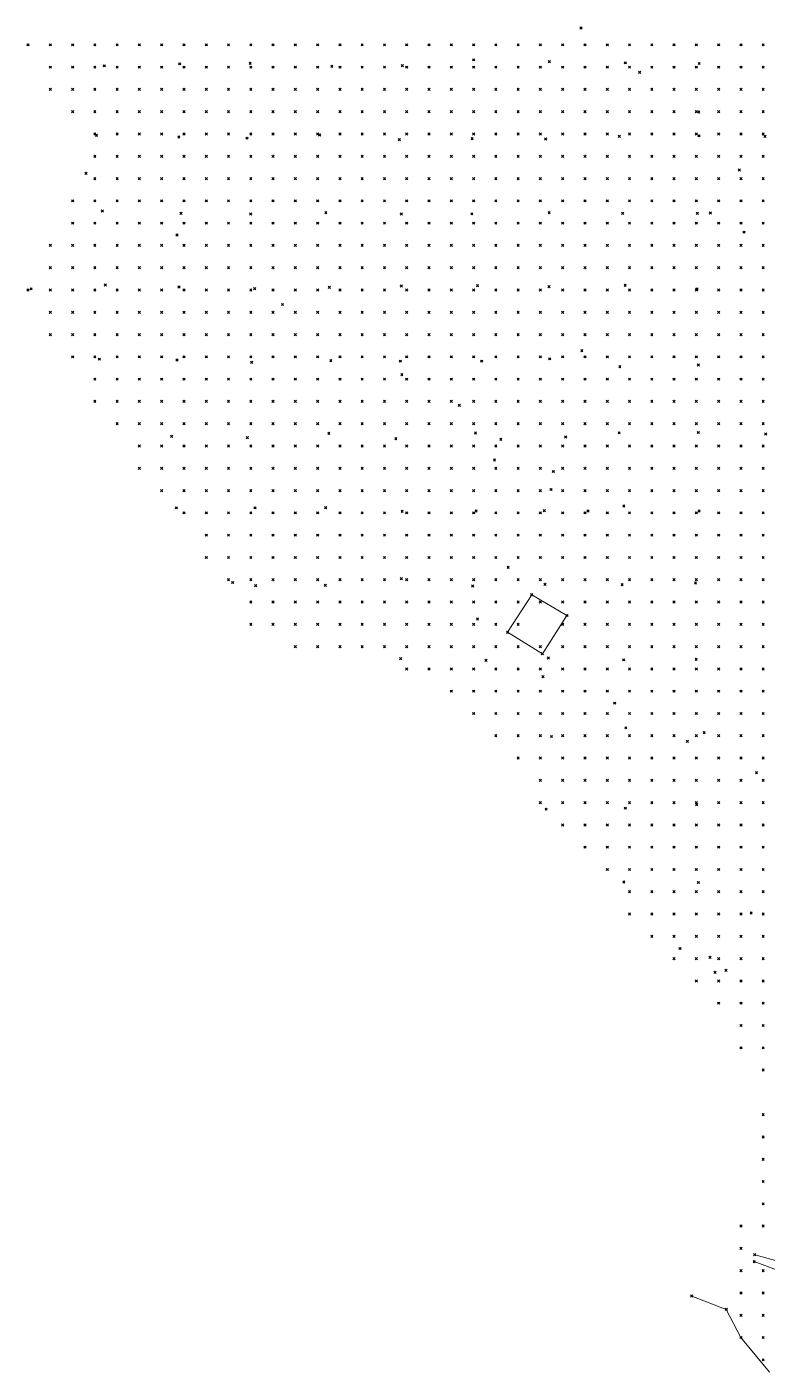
# Model space of a CAD drawing. Header units: metres. Extents: x 441556 to 446409, y 432338 to 461058.
# Drawn here: x 445172.2 to 445271.8, y 439474.2 to 439655.3 of the extents above; entities that cross this region are included whole.
import ezdxf

# ---------------------------------------------------------------- set-up
doc = ezdxf.new("R2010")
doc.units = ezdxf.units.M
doc.header["$MEASUREMENT"] = 0
doc.header["$PDMODE"] = 35
doc.header["$PDSIZE"] = 0.15
for name, color, linetype, lineweight in [('DTM-BRE-RevN_GRP_CURS APA', 2, 'Continuous', 0), ('DTM-BRE-RevN_GRP_DRUM PIATRA', 2, 'Continuous', 0), ('DTM-BRE-RevN_GRP_PARAPET METALIC', 2, 'Continuous', 0), ('DTM-BRE-RevN_GRP_Stalp', 2, 'Continuous', 0), ('DTM-NOK-RevN_LIDAR_co_lidar', 91, 'Continuous', 0), ('DTM-NOK-RevN_RTK', 32, 'Continuous', 0)]:
    doc.layers.add(name, color=color, linetype=linetype, lineweight=lineweight)

msp = doc.modelspace()

# ---------------------------------------------------------------- linework, layer by layer
at = {"layer": 'DTM-BRE-RevN_GRP_CURS APA'}
for p, q in [((445266.32, 439482.677, 325.311), (445261.654, 439484.475, 325.311)), ((445268.285, 439478.89, 323.913), (445266.32, 439482.677, 325.311)), ((445272.152, 439474.237, 323.257), (445268.285, 439478.89, 323.913))]:
    msp.add_line(p, q, dxfattribs=at)
at = {"layer": 'DTM-BRE-RevN_GRP_DRUM PIATRA'}
msp.add_line((445285.29, 439485.845, 331.153), (445270.147, 439490.039, 331.043), dxfattribs=at)
at = {"layer": 'DTM-BRE-RevN_GRP_PARAPET METALIC'}
msp.add_line((445270.072, 439489.112, 331.343), (445284.244, 439483.856, 330.755), dxfattribs=at)
at = {"layer": 'DTM-BRE-RevN_GRP_Stalp'}
for p, q in [((445236.859, 439573.8, 358.712), (445240.128, 439578.857, 358.941)), ((445240.128, 439578.857, 358.941), (445244.858, 439576.053, 358.772)), ((445244.858, 439576.053, 358.772), (445241.555, 439570.904, 358.734)), ((445241.555, 439570.904, 358.734), (445236.859, 439573.8, 358.712))]:
    msp.add_line(p, q, dxfattribs=at)
at = {"layer": 'DTM-NOK-RevN_LIDAR_co_lidar'}
for p in [(445172.306, 439652.851, 363.66), (445175.305, 439652.851, 363.753), (445178.304, 439652.851, 363.817), (445181.304, 439652.851, 363.797), (445184.303, 439652.851, 363.778), (445187.302, 439652.851, 363.888), (445190.302, 439652.851, 364.113), (445193.301, 439652.851, 364.351), (445196.3, 439652.851, 364.526), (445199.3, 439652.851, 364.621), (445202.299, 439652.851, 364.689), (445205.298, 439652.851, 364.633), (445208.298, 439652.851, 364.785), (445211.297, 439652.851, 364.945), (445214.296, 439652.851, 365.207), (445217.296, 439652.851, 365.351), (445220.295, 439652.851, 365.598), (445223.294, 439652.851, 365.79), (445226.294, 439652.851, 366.065), (445229.293, 439652.851, 366.192), (445232.293, 439652.851, 366.376), (445235.292, 439652.851, 366.586), (445238.291, 439652.851, 366.802), (445241.291, 439652.851, 367.075), (445244.29, 439652.851, 367.418), (445247.289, 439652.851, 368.093), (445250.289, 439652.851, 368.935), (445253.288, 439652.851, 369.288), (445256.287, 439652.851, 369.474), (445259.287, 439652.851, 369.568), (445262.286, 439652.851, 369.652), (445265.285, 439652.851, 369.822), (445268.285, 439652.851, 370.024), (445271.284, 439652.851, 370.183), (445175.305, 439649.852, 363.313), (445178.304, 439649.852, 363.321), (445181.304, 439649.852, 363.309), (445184.303, 439649.852, 363.234), (445187.302, 439649.852, 363.215), (445190.302, 439649.852, 363.268), (445193.301, 439649.852, 363.393), (445196.3, 439649.852, 363.648), (445199.3, 439649.852, 364.05), (445202.299, 439649.852, 364.412), (445205.298, 439649.852, 364.393), (445208.298, 439649.852, 364.599), (445211.297, 439649.852, 364.72), (445214.296, 439649.852, 364.995), (445217.296, 439649.852, 365.095), (445220.295, 439649.852, 365.341), (445223.294, 439649.852, 365.505), (445226.294, 439649.852, 365.808), (445229.293, 439649.852, 365.952), (445232.293, 439649.852, 366.234), (445235.292, 439649.852, 366.486), (445238.291, 439649.852, 366.718), (445241.291, 439649.852, 366.91), (445244.29, 439649.852, 367.095), (445247.289, 439649.852, 367.411), (445250.289, 439649.852, 367.849), (445253.288, 439649.852, 368.525), (445256.287, 439649.852, 369.228), (445259.287, 439649.852, 369.572), (445262.286, 439649.852, 369.702), (445265.285, 439649.852, 369.8), (445268.285, 439649.852, 369.881), (445271.284, 439649.852, 370.046), (445175.305, 439646.853, 363), (445178.304, 439646.853, 362.974), (445181.304, 439646.853, 362.933), (445184.303, 439646.853, 362.861), (445187.302, 439646.853, 362.816), (445190.302, 439646.853, 362.876), (445193.301, 439646.853, 362.936), (445196.3, 439646.853, 363.057), (445199.3, 439646.853, 363.267), (445202.299, 439646.853, 363.661), (445205.298, 439646.853, 364.057), (445208.298, 439646.853, 364.368), (445211.297, 439646.853, 364.533), (445214.296, 439646.853, 364.743), (445217.296, 439646.853, 364.957), (445220.295, 439646.853, 365.042), (445223.294, 439646.853, 365.278), (445226.294, 439646.853, 365.472), (445229.293, 439646.853, 365.725), (445232.293, 439646.853, 366.03), (445235.292, 439646.853, 366.365), (445238.291, 439646.853, 366.628), (445241.291, 439646.853, 366.797), (445244.29, 439646.853, 366.977), (445247.289, 439646.853, 367.174), (445250.289, 439646.853, 367.408), (445253.288, 439646.853, 367.804), (445256.287, 439646.853, 368.373), (445259.287, 439646.853, 369.121), (445262.286, 439646.853, 369.512), (445265.285, 439646.853, 369.785), (445268.285, 439646.853, 369.854), (445271.284, 439646.853, 369.911), (445178.304, 439643.853, 362.534), (445181.304, 439643.853, 362.57), (445184.303, 439643.853, 362.544), (445187.302, 439643.853, 362.476), (445190.302, 439643.853, 362.477), (445193.301, 439643.853, 362.566), (445196.3, 439643.853, 362.698), (445199.3, 439643.853, 362.942), (445202.299, 439643.853, 363.243), (445205.298, 439643.853, 363.518), (445208.298, 439643.853, 363.751), (445211.297, 439643.853, 364.026), (445214.296, 439643.853, 364.468), (445217.296, 439643.853, 364.757), (445220.295, 439643.853, 364.944), (445223.294, 439643.853, 365.159), (445226.294, 439643.853, 365.263), (445229.293, 439643.853, 365.57), (445232.293, 439643.853, 365.864), (445235.292, 439643.853, 366.181), (445238.291, 439643.853, 366.439), (445241.291, 439643.853, 366.656), (445244.29, 439643.853, 366.858), (445247.289, 439643.853, 367.07), (445250.289, 439643.853, 367.347), (445253.288, 439643.853, 367.554), (445256.287, 439643.853, 367.827), (445259.287, 439643.853, 368.128), (445262.286, 439643.853, 368.668), (445265.285, 439643.853, 369.395), (445268.285, 439643.853, 369.711), (445271.284, 439643.853, 369.822), (445181.304, 439640.854, 362.065), (445184.303, 439640.854, 362.077), (445187.302, 439640.854, 362.095), (445190.302, 439640.854, 362.144), (445193.301, 439640.854, 362.255), (445196.3, 439640.854, 362.439), (445199.3, 439640.854, 362.637), (445202.299, 439640.854, 362.853), (445205.298, 439640.854, 363.106), (445208.298, 439640.854, 363.322), (445211.297, 439640.854, 363.588), (445214.296, 439640.854, 363.864), (445217.296, 439640.854, 364.296), (445220.295, 439640.854, 364.69), (445223.294, 439640.854, 364.924), (445226.294, 439640.854, 365.196), (445229.293, 439640.854, 365.436), (445232.293, 439640.854, 365.755), (445235.292, 439640.854, 366.018), (445238.291, 439640.854, 366.292), (445241.291, 439640.854, 366.498), (445244.29, 439640.854, 366.67), (445247.289, 439640.854, 366.961), (445250.289, 439640.854, 367.233), (445253.288, 439640.854, 367.454), (445256.287, 439640.854, 367.658), (445259.287, 439640.854, 367.939), (445262.286, 439640.854, 368.276), (445265.285, 439640.854, 368.658), (445268.285, 439640.854, 369.135), (445271.284, 439640.854, 369.5), (445181.304, 439637.855, 361.664), (445184.303, 439637.855, 361.665), (445187.302, 439637.855, 361.696), (445190.302, 439637.855, 361.787), (445193.301, 439637.855, 361.974), (445196.3, 439637.855, 362.156), (445199.3, 439637.855, 362.342), (445202.299, 439637.855, 362.517), (445205.298, 439637.855, 362.672), (445208.298, 439637.855, 362.912), (445211.297, 439637.855, 363.232), (445214.296, 439637.855, 363.555), (445217.296, 439637.855, 363.881), (445220.295, 439637.855, 364.247), (445223.294, 439637.855, 364.66), (445226.294, 439637.855, 365.055), (445229.293, 439637.855, 365.386), (445232.293, 439637.855, 365.613), (445235.292, 439637.855, 365.864), (445238.291, 439637.855, 366.104), (445241.291, 439637.855, 366.293), (445244.29, 439637.855, 366.526), (445247.289, 439637.855, 366.784), (445250.289, 439637.855, 366.997), (445253.288, 439637.855, 367.225), (445256.287, 439637.855, 367.497), (445259.287, 439637.855, 367.813), (445262.286, 439637.855, 368.126), (445265.285, 439637.855, 368.401), (445268.285, 439637.855, 368.743), (445271.284, 439637.855, 369.195), (445181.304, 439634.855, 361.039), (445184.303, 439634.855, 361.237), (445187.302, 439634.855, 361.323), (445190.302, 439634.855, 361.401), (445193.301, 439634.855, 361.596), (445196.3, 439634.855, 361.805), (445199.3, 439634.855, 362.011), (445202.299, 439634.855, 362.189), (445205.298, 439634.855, 362.375), (445208.298, 439634.855, 362.636), (445211.297, 439634.855, 362.974), (445214.296, 439634.855, 363.361), (445217.296, 439634.855, 363.708), (445220.295, 439634.855, 364.056), (445223.294, 439634.855, 364.356), (445226.294, 439634.855, 364.71), (445229.293, 439634.855, 365.197), (445232.293, 439634.855, 365.558), (445235.292, 439634.855, 365.782), (445238.291, 439634.855, 365.894), (445241.291, 439634.855, 366.065), (445244.29, 439634.855, 366.327), (445247.289, 439634.855, 366.545), (445250.289, 439634.855, 366.754), (445253.288, 439634.855, 366.976), (445256.287, 439634.855, 367.25), (445259.287, 439634.855, 367.55), (445262.286, 439634.855, 367.782), (445265.285, 439634.855, 367.963), (445268.285, 439634.855, 368.21), (445271.284, 439634.855, 368.644), (445178.304, 439631.856, 360.576), (445181.304, 439631.856, 360.562), (445184.303, 439631.856, 360.69), (445187.302, 439631.856, 360.917), (445190.302, 439631.856, 361.068), (445193.301, 439631.856, 361.272), (445196.3, 439631.856, 361.47), (445199.3, 439631.856, 361.678), (445202.299, 439631.856, 361.889), (445205.298, 439631.856, 362.13), (445208.298, 439631.856, 362.413), (445211.297, 439631.856, 362.752), (445214.296, 439631.856, 363.092), (445217.296, 439631.856, 363.433), (445220.295, 439631.856, 363.765), (445223.294, 439631.856, 364.091), (445226.294, 439631.856, 364.379), (445229.293, 439631.856, 364.763), (445232.293, 439631.856, 365.237), (445235.292, 439631.856, 365.543), (445238.291, 439631.856, 365.745), (445241.291, 439631.856, 365.916), (445244.29, 439631.856, 366.071), (445247.289, 439631.856, 366.266), (445250.289, 439631.856, 366.466), (445253.288, 439631.856, 366.7), (445256.287, 439631.856, 366.975), (445259.287, 439631.856, 367.15), (445262.286, 439631.856, 367.277), (445265.285, 439631.856, 367.513), (445268.285, 439631.856, 367.751), (445271.284, 439631.856, 368.133), (445178.304, 439628.857, 360.327), (445181.304, 439628.857, 360.279), (445184.303, 439628.857, 360.323), (445187.302, 439628.857, 360.529), (445190.302, 439628.857, 360.74), (445193.301, 439628.857, 360.94), (445196.3, 439628.857, 361.156), (445199.3, 439628.857, 361.342), (445202.299, 439628.857, 361.598), (445205.298, 439628.857, 361.884), (445208.298, 439628.857, 362.169), (445211.297, 439628.857, 362.493), (445214.296, 439628.857, 362.822), (445217.296, 439628.857, 363.146), (445220.295, 439628.857, 363.486), (445223.294, 439628.857, 363.816), (445226.294, 439628.857, 364.11), (445229.293, 439628.857, 364.419), (445232.293, 439628.857, 364.77), (445235.292, 439628.857, 365.184), (445238.291, 439628.857, 365.527), (445241.291, 439628.857, 365.742), (445244.29, 439628.857, 365.892), (445247.289, 439628.857, 366.03), (445250.289, 439628.857, 366.199), (445253.288, 439628.857, 366.345), (445256.287, 439628.857, 366.429), (445259.287, 439628.857, 366.614), (445262.286, 439628.857, 366.81), (445265.285, 439628.857, 367.137), (445268.285, 439628.857, 367.525), (445271.284, 439628.857, 367.766), (445175.305, 439625.857, 360.066), (445178.304, 439625.857, 360.035), (445181.304, 439625.857, 360.04), (445184.303, 439625.857, 360.072), (445187.302, 439625.857, 360.21), (445190.302, 439625.857, 360.39), (445193.301, 439625.857, 360.585), (445196.3, 439625.857, 360.804), (445199.3, 439625.857, 361.015), (445202.299, 439625.857, 361.268), (445205.298, 439625.857, 361.576), (445208.298, 439625.857, 361.887), (445211.297, 439625.857, 362.183), (445214.296, 439625.857, 362.504), (445217.296, 439625.857, 362.87), (445220.295, 439625.857, 363.225), (445223.294, 439625.857, 363.563), (445226.294, 439625.857, 363.884), (445229.293, 439625.857, 364.173), (445232.293, 439625.857, 364.476), (445235.292, 439625.857, 364.782), (445238.291, 439625.857, 365.078), (445241.291, 439625.857, 365.315), (445244.29, 439625.857, 365.502), (445247.289, 439625.857, 365.729), (445250.289, 439625.857, 365.915), (445253.288, 439625.857, 365.916), (445256.287, 439625.857, 365.92), (445259.287, 439625.857, 366.175), (445262.286, 439625.857, 366.542), (445265.285, 439625.857, 366.838), (445268.285, 439625.857, 367.202), (445271.284, 439625.857, 367.423), (445175.305, 439622.858, 359.821), (445178.304, 439622.858, 359.809), (445181.304, 439622.858, 359.813), (445184.303, 439622.858, 359.836), (445187.302, 439622.858, 359.963), (445190.302, 439622.858, 360.12), (445193.301, 439622.858, 360.275), (445196.3, 439622.858, 360.447), (445199.3, 439622.858, 360.633), (445202.299, 439622.858, 360.938), (445205.298, 439622.858, 361.234), (445208.298, 439622.858, 361.528), (445211.297, 439622.858, 361.875), (445214.296, 439622.858, 362.194), (445217.296, 439622.858, 362.587), (445220.295, 439622.858, 362.95), (445223.294, 439622.858, 363.318), (445226.294, 439622.858, 363.632), (445229.293, 439622.858, 363.925), (445232.293, 439622.858, 364.195), (445235.292, 439622.858, 364.396), (445238.291, 439622.858, 364.559), (445241.291, 439622.858, 364.671), (445244.29, 439622.858, 364.775), (445247.289, 439622.858, 365.032), (445250.289, 439622.858, 365.335), (445253.288, 439622.858, 365.402), (445256.287, 439622.858, 365.465), (445259.287, 439622.858, 365.868), (445262.286, 439622.858, 366.24), (445265.285, 439622.858, 366.487), (445268.285, 439622.858, 366.75), (445271.284, 439622.858, 366.982), (445172.306, 439619.859, 359.415), (445175.305, 439619.859, 359.633), (445178.304, 439619.859, 359.611), (445181.304, 439619.859, 359.563), (445184.303, 439619.859, 359.576), (445187.302, 439619.859, 359.707), (445190.302, 439619.859, 359.841), (445193.301, 439619.859, 359.975), (445196.3, 439619.859, 360.143), (445199.3, 439619.859, 360.287), (445202.299, 439619.859, 360.55), (445205.298, 439619.859, 360.851), (445208.298, 439619.859, 361.168), (445211.297, 439619.859, 361.522), (445214.296, 439619.859, 361.896), (445217.296, 439619.859, 362.275), (445220.295, 439619.859, 362.641), (445223.294, 439619.859, 363.019), (445226.294, 439619.859, 363.359), (445229.293, 439619.859, 363.647), (445232.293, 439619.859, 363.832), (445235.292, 439619.859, 363.971), (445238.291, 439619.859, 364.068), (445241.291, 439619.859, 364.102), (445244.29, 439619.859, 364.162), (445247.289, 439619.859, 364.436), (445250.289, 439619.859, 364.744), (445253.288, 439619.859, 364.757), (445256.287, 439619.859, 364.978), (445259.287, 439619.859, 365.521), (445262.286, 439619.859, 365.898), (445265.285, 439619.859, 366.195), (445268.285, 439619.859, 366.333), (445271.284, 439619.859, 366.568), (445175.305, 439616.859, 359.226), (445178.304, 439616.859, 359.39), (445181.304, 439616.859, 359.317), (445184.303, 439616.859, 359.283), (445187.302, 439616.859, 359.382), (445190.302, 439616.859, 359.524), (445193.301, 439616.859, 359.697), (445196.3, 439616.859, 359.882), (445199.3, 439616.859, 360.03), (445202.299, 439616.859, 360.223), (445205.298, 439616.859, 360.452), (445208.298, 439616.859, 360.731), (445211.297, 439616.859, 361.138), (445214.296, 439616.859, 361.575), (445217.296, 439616.859, 361.951), (445220.295, 439616.859, 362.345), (445223.294, 439616.859, 362.694), (445226.294, 439616.859, 363.034), (445229.293, 439616.859, 363.263), (445232.293, 439616.859, 363.405), (445235.292, 439616.859, 363.532), (445238.291, 439616.859, 363.607), (445241.291, 439616.859, 363.621), (445244.29, 439616.859, 363.74), (445247.289, 439616.859, 363.98), (445250.289, 439616.859, 364.093), (445253.288, 439616.859, 364.142), (445256.287, 439616.859, 364.509), (445259.287, 439616.859, 365.079), (445262.286, 439616.859, 365.537), (445265.285, 439616.859, 365.834), (445268.285, 439616.859, 366.06), (445271.284, 439616.859, 366.215), (445175.305, 439613.86, 358.736), (445178.304, 439613.86, 359.056), (445181.304, 439613.86, 359.106), (445184.303, 439613.86, 359.021), (445187.302, 439613.86, 359.056), (445190.302, 439613.86, 359.209), (445193.301, 439613.86, 359.4), (445196.3, 439613.86, 359.604), (445199.3, 439613.86, 359.725), (445202.299, 439613.86, 359.926), (445205.298, 439613.86, 360.113), (445208.298, 439613.86, 360.282), (445211.297, 439613.86, 360.568), (445214.296, 439613.86, 361.178), (445217.296, 439613.86, 361.672), (445220.295, 439613.86, 362.039), (445223.294, 439613.86, 362.361), (445226.294, 439613.86, 362.65), (445229.293, 439613.86, 362.825), (445232.293, 439613.86, 362.98), (445235.292, 439613.86, 363.079), (445238.291, 439613.86, 363.141), (445241.291, 439613.86, 363.16), (445244.29, 439613.86, 363.319), (445247.289, 439613.86, 363.51), (445250.289, 439613.86, 363.47), (445253.288, 439613.86, 363.623), (445256.287, 439613.86, 364.09), (445259.287, 439613.86, 364.647), (445262.286, 439613.86, 365.031), (445265.285, 439613.86, 365.365), (445268.285, 439613.86, 365.671), (445271.284, 439613.86, 365.832), (445178.304, 439610.861, 358.686), (445181.304, 439610.861, 358.857), (445184.303, 439610.861, 358.811), (445187.302, 439610.861, 358.789), (445190.302, 439610.861, 358.912), (445193.301, 439610.861, 359.093), (445196.3, 439610.861, 359.289), (445199.3, 439610.861, 359.408), (445202.299, 439610.861, 359.617), (445205.298, 439610.861, 359.822), (445208.298, 439610.861, 359.947), (445211.297, 439610.861, 360.04), (445214.296, 439610.861, 360.512), (445217.296, 439610.861, 361.087), (445220.295, 439610.861, 361.573), (445223.294, 439610.861, 362.007), (445226.294, 439610.861, 362.267), (445229.293, 439610.861, 362.412), (445232.293, 439610.861, 362.553), (445235.292, 439610.861, 362.626), (445238.291, 439610.861, 362.688), (445241.291, 439610.861, 362.716), (445244.29, 439610.861, 362.782), (445247.289, 439610.861, 362.878), (445250.289, 439610.861, 362.941), (445253.288, 439610.861, 363.266), (445256.287, 439610.861, 363.789), (445259.287, 439610.861, 364.247), (445262.286, 439610.861, 364.521), (445265.285, 439610.861, 364.836), (445268.285, 439610.861, 365.117), (445271.284, 439610.861, 365.395), (445181.304, 439607.861, 358.554), (445184.303, 439607.861, 358.607), (445187.302, 439607.861, 358.602), (445190.302, 439607.861, 358.671), (445193.301, 439607.861, 358.818), (445196.3, 439607.861, 358.982), (445199.3, 439607.861, 359.129), (445202.299, 439607.861, 359.316), (445205.298, 439607.861, 359.555), (445208.298, 439607.861, 359.706), (445211.297, 439607.861, 359.793), (445214.296, 439607.861, 360.002), (445217.296, 439607.861, 360.377), (445220.295, 439607.861, 360.828), (445223.294, 439607.861, 361.406), (445226.294, 439607.861, 361.8), (445229.293, 439607.861, 362.02), (445232.293, 439607.861, 362.161), (445235.292, 439607.861, 362.221), (445238.291, 439607.861, 362.271), (445241.291, 439607.861, 362.291), (445244.29, 439607.861, 362.202), (445247.289, 439607.861, 362.196), (445250.289, 439607.861, 362.492), (445253.288, 439607.861, 362.993), (445256.287, 439607.861, 363.52), (445259.287, 439607.861, 363.799), (445262.286, 439607.861, 364.031), (445265.285, 439607.861, 364.325), (445268.285, 439607.861, 364.599), (445271.284, 439607.861, 364.874), (445181.304, 439604.862, 358.237), (445184.303, 439604.862, 358.335), (445187.302, 439604.862, 358.422), (445190.302, 439604.862, 358.5), (445193.301, 439604.862, 358.597), (445196.3, 439604.862, 358.713), (445199.3, 439604.862, 358.84), (445202.299, 439604.862, 359.039), (445205.298, 439604.862, 359.293), (445208.298, 439604.862, 359.482), (445211.297, 439604.862, 359.653), (445214.296, 439604.862, 359.855), (445217.296, 439604.862, 360.043), (445220.295, 439604.862, 360.269), (445223.294, 439604.862, 360.679), (445226.294, 439604.862, 361.073), (445229.293, 439604.862, 361.506), (445232.293, 439604.862, 361.79), (445235.292, 439604.862, 361.88), (445238.291, 439604.862, 361.907), (445241.291, 439604.862, 361.85), (445244.29, 439604.862, 361.709), (445247.289, 439604.862, 361.803), (445250.289, 439604.862, 362.27), (445253.288, 439604.862, 362.789), (445256.287, 439604.862, 363.188), (445259.287, 439604.862, 363.377), (445262.286, 439604.862, 363.596), (445265.285, 439604.862, 363.876), (445268.285, 439604.862, 364.119), (445271.284, 439604.862, 364.32), (445184.303, 439601.863, 357.998), (445187.302, 439601.863, 358.136), (445190.302, 439601.863, 358.287), (445193.301, 439601.863, 358.4), (445196.3, 439601.863, 358.467), (445199.3, 439601.863, 358.569), (445202.299, 439601.863, 358.812), (445205.298, 439601.863, 359.03), (445208.298, 439601.863, 359.234), (445211.297, 439601.863, 359.436), (445214.296, 439601.863, 359.683), (445217.296, 439601.863, 359.921), (445220.295, 439601.863, 360.114), (445223.294, 439601.863, 360.252), (445226.294, 439601.863, 360.415), (445229.293, 439601.863, 360.844), (445232.293, 439601.863, 361.284), (445235.292, 439601.863, 361.491), (445238.291, 439601.863, 361.48), (445241.291, 439601.863, 361.36), (445244.29, 439601.863, 361.364), (445247.289, 439601.863, 361.676), (445250.289, 439601.863, 362.177), (445253.288, 439601.863, 362.607), (445256.287, 439601.863, 362.841), (445259.287, 439601.863, 363.065), (445262.286, 439601.863, 363.29), (445265.285, 439601.863, 363.485), (445268.285, 439601.863, 363.665), (445271.284, 439601.863, 363.819), (445187.302, 439598.863, 357.802), (445190.302, 439598.863, 357.957), (445193.301, 439598.863, 358.135), (445196.3, 439598.863, 358.226), (445199.3, 439598.863, 358.374), (445202.299, 439598.863, 358.634), (445205.298, 439598.863, 358.791), (445208.298, 439598.863, 358.967), (445211.297, 439598.863, 359.178), (445214.296, 439598.863, 359.424), (445217.296, 439598.863, 359.679), (445220.295, 439598.863, 359.904), (445223.294, 439598.863, 360.083), (445226.294, 439598.863, 360.204), (445229.293, 439598.863, 360.38), (445232.293, 439598.863, 360.767), (445235.292, 439598.863, 360.933), (445238.291, 439598.863, 360.864), (445241.291, 439598.863, 360.915), (445244.29, 439598.863, 361.164), (445247.289, 439598.863, 361.53), (445250.289, 439598.863, 361.945), (445253.288, 439598.863, 362.277), (445256.287, 439598.863, 362.493), (445259.287, 439598.863, 362.744), (445262.286, 439598.863, 362.971), (445265.285, 439598.863, 363.133), (445268.285, 439598.863, 363.276), (445271.284, 439598.863, 363.365), (445187.302, 439595.864, 357.527), (445190.302, 439595.864, 357.635), (445193.301, 439595.864, 357.805), (445196.3, 439595.864, 357.962), (445199.3, 439595.864, 358.206), (445202.299, 439595.864, 358.475), (445205.298, 439595.864, 358.591), (445208.298, 439595.864, 358.74), (445211.297, 439595.864, 358.938), (445214.296, 439595.864, 359.172), (445217.296, 439595.864, 359.407), (445220.295, 439595.864, 359.65), (445223.294, 439595.864, 359.893), (445226.294, 439595.864, 360.081), (445229.293, 439595.864, 360.266), (445232.293, 439595.864, 360.461), (445235.292, 439595.864, 360.332), (445238.291, 439595.864, 360.27), (445241.291, 439595.864, 360.579), (445244.29, 439595.864, 360.973), (445247.289, 439595.864, 361.363), (445250.289, 439595.864, 361.746), (445253.288, 439595.864, 361.949), (445256.287, 439595.864, 362.148), (445259.287, 439595.864, 362.36), (445262.286, 439595.864, 362.605), (445265.285, 439595.864, 362.74), (445268.285, 439595.864, 362.842), (445271.284, 439595.864, 362.95), (445190.302, 439592.865, 357.373), (445193.301, 439592.865, 357.501), (445196.3, 439592.865, 357.666), (445199.3, 439592.865, 357.942), (445202.299, 439592.865, 358.277), (445205.298, 439592.865, 358.464), (445208.298, 439592.865, 358.594), (445211.297, 439592.865, 358.782), (445214.296, 439592.865, 358.989), (445217.296, 439592.865, 359.209), (445220.295, 439592.865, 359.431), (445223.294, 439592.865, 359.659), (445226.294, 439592.865, 359.878), (445229.293, 439592.865, 360.051), (445232.293, 439592.865, 360.026), (445235.292, 439592.865, 359.874), (445238.291, 439592.865, 359.907), (445241.291, 439592.865, 360.2), (445244.29, 439592.865, 360.564), (445247.289, 439592.865, 361.018), (445250.289, 439592.865, 361.508), (445253.288, 439592.865, 361.722), (445256.287, 439592.865, 361.855), (445259.287, 439592.865, 362.005), (445262.286, 439592.865, 362.179), (445265.285, 439592.865, 362.281), (445268.285, 439592.865, 362.409), (445271.284, 439592.865, 362.507), (445193.301, 439589.865, 357.171), (445196.3, 439589.865, 357.344), (445199.3, 439589.865, 357.579), (445202.299, 439589.865, 357.887), (445205.298, 439589.865, 358.234), (445208.298, 439589.865, 358.469), (445211.297, 439589.865, 358.68), (445214.296, 439589.865, 358.88), (445217.296, 439589.865, 359.063), (445220.295, 439589.865, 359.244), (445223.294, 439589.865, 359.464), (445226.294, 439589.865, 359.618), (445229.293, 439589.865, 359.613), (445232.293, 439589.865, 359.513), (445235.292, 439589.865, 359.512), (445238.291, 439589.865, 359.652), (445241.291, 439589.865, 359.839), (445244.29, 439589.865, 359.997), (445247.289, 439589.865, 360.232), (445250.289, 439589.865, 360.726), (445253.288, 439589.865, 361.298), (445256.287, 439589.865, 361.56), (445259.287, 439589.865, 361.671), (445262.286, 439589.865, 361.756), (445265.285, 439589.865, 361.839), (445268.285, 439589.865, 361.875), (445271.284, 439589.865, 362.035), (445196.3, 439586.866, 357.06), (445199.3, 439586.866, 357.289), (445202.299, 439586.866, 357.472), (445205.298, 439586.866, 357.75), (445208.298, 439586.866, 358.187), (445211.297, 439586.866, 358.553), (445214.296, 439586.866, 358.77), (445217.296, 439586.866, 358.968), (445220.295, 439586.866, 359.13), (445223.294, 439586.866, 359.252), (445226.294, 439586.866, 359.336), (445229.293, 439586.866, 359.165), (445232.293, 439586.866, 359.103), (445235.292, 439586.866, 359.229), (445238.291, 439586.866, 359.38), (445241.291, 439586.866, 359.475), (445244.29, 439586.866, 359.549), (445247.289, 439586.866, 359.649), (445250.289, 439586.866, 359.823), (445253.288, 439586.866, 360.176), (445256.287, 439586.866, 360.687), (445259.287, 439586.866, 361.157), (445262.286, 439586.866, 361.387), (445265.285, 439586.866, 361.421), (445268.285, 439586.866, 361.426), (445271.284, 439586.866, 361.54), (445196.3, 439583.867, 356.767), (445199.3, 439583.867, 356.963), (445202.299, 439583.867, 357.205), (445205.298, 439583.867, 357.446), (445208.298, 439583.867, 357.725), (445211.297, 439583.867, 358.026), (445214.296, 439583.867, 358.315), (445217.296, 439583.867, 358.726), (445220.295, 439583.867, 358.97), (445223.294, 439583.867, 359.062), (445226.294, 439583.867, 359.077), (445229.293, 439583.867, 358.815), (445232.293, 439583.867, 358.764), (445235.292, 439583.867, 358.959), (445238.291, 439583.867, 359.112), (445241.291, 439583.867, 359.18), (445244.29, 439583.867, 359.243), (445247.289, 439583.867, 359.322), (445250.289, 439583.867, 359.397), (445253.288, 439583.867, 359.461), (445256.287, 439583.867, 359.62), (445259.287, 439583.867, 359.966), (445262.286, 439583.867, 360.444), (445265.285, 439583.867, 361.006), (445268.285, 439583.867, 361.071), (445271.284, 439583.867, 361.063), (445199.3, 439580.867, 356.656), (445202.299, 439580.867, 356.863), (445205.298, 439580.867, 357.165), (445208.298, 439580.867, 357.391), (445211.297, 439580.867, 357.564), (445214.296, 439580.867, 357.717), (445217.296, 439580.867, 358.021), (445220.295, 439580.867, 358.505), (445223.294, 439580.867, 358.798), (445226.294, 439580.867, 358.75), (445229.293, 439580.867, 358.435), (445232.293, 439580.867, 358.489), (445235.292, 439580.867, 358.728), (445238.291, 439580.867, 358.875), (445241.291, 439580.867, 358.933), (445244.29, 439580.867, 358.982), (445247.289, 439580.867, 359.043), (445250.289, 439580.867, 359.066), (445253.288, 439580.867, 359.091), (445256.287, 439580.867, 359.122), (445259.287, 439580.867, 359.143), (445262.286, 439580.867, 359.248), (445265.285, 439580.867, 359.682), (445268.285, 439580.867, 360.299), (445271.284, 439580.867, 360.676), (445202.299, 439577.868, 356.633), (445205.298, 439577.868, 356.828), (445208.298, 439577.868, 357.073), (445211.297, 439577.868, 357.246), (445214.296, 439577.868, 357.456), (445217.296, 439577.868, 357.61), (445220.295, 439577.868, 357.789), (445223.294, 439577.868, 358.122), (445226.294, 439577.868, 357.812), (445229.293, 439577.868, 357.769), (445232.293, 439577.868, 358.194), (445235.292, 439577.868, 358.482), (445238.291, 439577.868, 358.549), (445241.291, 439577.868, 358.621), (445244.29, 439577.868, 358.688), (445247.289, 439577.868, 358.7), (445250.289, 439577.868, 358.743), (445253.288, 439577.868, 358.837), (445256.287, 439577.868, 358.864), (445259.287, 439577.868, 358.818), (445262.286, 439577.868, 358.777), (445265.285, 439577.868, 358.848), (445268.285, 439577.868, 358.966), (445271.284, 439577.868, 359.441), (445202.299, 439574.868, 356.433), (445205.298, 439574.868, 356.592), (445208.298, 439574.868, 356.766), (445211.297, 439574.868, 357.006), (445214.296, 439574.868, 357.147), (445217.296, 439574.868, 357.279), (445220.295, 439574.868, 357.405), (445223.294, 439574.868, 357.462), (445226.294, 439574.868, 356.73), (445229.293, 439574.868, 357.085), (445232.293, 439574.868, 357.862), (445235.292, 439574.868, 358.262), (445238.291, 439574.868, 358.359), (445244.29, 439574.868, 358.318), (445247.289, 439574.868, 358.376), (445250.289, 439574.868, 358.441), (445253.288, 439574.868, 358.502), (445256.287, 439574.868, 358.564), (445259.287, 439574.868, 358.593), (445262.286, 439574.868, 358.576), (445265.285, 439574.868, 358.521), (445268.285, 439574.868, 358.46), (445271.284, 439574.868, 358.469), (445208.298, 439571.869, 356.551), (445211.297, 439571.869, 356.714), (445214.296, 439571.869, 356.84), (445217.296, 439571.869, 356.983), (445220.295, 439571.869, 357.093), (445223.294, 439571.869, 356.592), (445226.294, 439571.869, 355.527), (445229.293, 439571.869, 356.111), (445232.293, 439571.869, 357.242), (445235.292, 439571.869, 357.97), (445238.291, 439571.869, 358.242), (445241.291, 439571.869, 358.241), (445244.29, 439571.869, 358.199), (445247.289, 439571.869, 358.19), (445250.289, 439571.869, 358.213), (445253.288, 439571.869, 358.242), (445256.287, 439571.869, 358.241), (445259.287, 439571.869, 358.242), (445262.286, 439571.869, 358.235), (445265.285, 439571.869, 358.21), (445268.285, 439571.869, 358.226), (445271.284, 439571.869, 358.164), (445223.294, 439568.87, 355.767), (445226.294, 439568.87, 354.482), (445229.293, 439568.87, 355.316), (445232.293, 439568.87, 356.597), (445235.292, 439568.87, 357.461), (445238.291, 439568.87, 357.941), (445241.291, 439568.87, 358.074), (445244.29, 439568.87, 358.105), (445247.289, 439568.87, 358.107), (445250.289, 439568.87, 358.047), (445253.288, 439568.87, 358.009), (445256.287, 439568.87, 357.976), (445259.287, 439568.87, 357.942), (445262.286, 439568.87, 357.93), (445265.285, 439568.87, 357.903), (445268.285, 439568.87, 357.843), (445271.284, 439568.87, 357.865), (445229.293, 439565.87, 354.259), (445232.293, 439565.87, 355.846), (445235.292, 439565.87, 356.7), (445238.291, 439565.87, 356.928), (445241.291, 439565.87, 356.986), (445244.29, 439565.87, 357.306), (445247.289, 439565.87, 357.794), (445250.289, 439565.87, 357.948), (445253.288, 439565.87, 357.841), (445256.287, 439565.87, 357.738), (445259.287, 439565.87, 357.669), (445262.286, 439565.87, 357.608), (445265.285, 439565.87, 357.574), (445268.285, 439565.87, 357.543), (445271.284, 439565.87, 357.518), (445232.293, 439562.871, 355.139), (445235.292, 439562.871, 356.119), (445238.291, 439562.871, 356.11), (445241.291, 439562.871, 355.97), (445244.29, 439562.871, 356.059), (445247.289, 439562.871, 356.349), (445250.289, 439562.871, 356.754), (445253.288, 439562.871, 357.164), (445256.287, 439562.871, 357.541), (445259.287, 439562.871, 357.473), (445262.286, 439562.871, 357.356), (445265.285, 439562.871, 357.29), (445268.285, 439562.871, 357.247), (445271.284, 439562.871, 357.206), (445235.292, 439559.872, 355.465), (445238.291, 439559.872, 355.426), (445241.291, 439559.872, 355.272), (445244.29, 439559.872, 355.293), (445247.289, 439559.872, 355.382), (445250.289, 439559.872, 355.571), (445253.288, 439559.872, 355.923), (445256.287, 439559.872, 356.318), (445259.287, 439559.872, 356.752), (445262.286, 439559.872, 357.086), (445265.285, 439559.872, 357.093), (445268.285, 439559.872, 357.005), (445271.284, 439559.872, 356.95), (445238.291, 439556.872, 354.922), (445241.291, 439556.872, 354.875), (445244.29, 439556.872, 354.876), (445247.289, 439556.872, 354.873), (445250.289, 439556.872, 354.912), (445253.288, 439556.872, 355.029), (445256.287, 439556.872, 355.143), (445259.287, 439556.872, 355.466), (445262.286, 439556.872, 355.815), (445265.285, 439556.872, 356.354), (445268.285, 439556.872, 356.689), (445271.284, 439556.872, 356.802), (445241.291, 439553.873, 354.476), (445244.29, 439553.873, 354.486), (445247.289, 439553.873, 354.483), (445250.289, 439553.873, 354.497), (445253.288, 439553.873, 354.516), (445256.287, 439553.873, 354.49), (445259.287, 439553.873, 354.522), (445262.286, 439553.873, 354.596), (445265.285, 439553.873, 355.007), (445268.285, 439553.873, 355.42), (445271.284, 439553.873, 355.977), (445241.291, 439550.874, 353.804), (445244.29, 439550.874, 353.891), (445247.289, 439550.874, 353.989), (445250.289, 439550.874, 354.025), (445253.288, 439550.874, 354.038), (445256.287, 439550.874, 354.105), (445259.287, 439550.874, 354.069), (445262.286, 439550.874, 354), (445265.285, 439550.874, 354.041), (445268.285, 439550.874, 354.229), (445271.284, 439550.874, 354.74), (445244.29, 439547.874, 353.169), (445247.289, 439547.874, 353.274), (445250.289, 439547.874, 353.332), (445253.288, 439547.874, 353.409), (445256.287, 439547.874, 353.536), (445259.287, 439547.874, 353.547), (445262.286, 439547.874, 353.556), (445265.285, 439547.874, 353.61), (445268.285, 439547.874, 353.571), (445271.284, 439547.874, 353.764), (445247.289, 439544.875, 352.553), (445250.289, 439544.875, 352.646), (445253.288, 439544.875, 352.758), (445256.287, 439544.875, 352.848), (445259.287, 439544.875, 352.897), (445262.286, 439544.875, 353), (445265.285, 439544.875, 353.143), (445268.285, 439544.875, 353.116), (445271.284, 439544.875, 353.233), (445250.289, 439541.876, 352.073), (445253.288, 439541.876, 352.178), (445256.287, 439541.876, 352.244), (445259.287, 439541.876, 352.309), (445262.286, 439541.876, 352.443), (445265.285, 439541.876, 352.599), (445268.285, 439541.876, 352.685), (445271.284, 439541.876, 352.863), (445253.288, 439538.876, 351.687), (445256.287, 439538.876, 351.766), (445259.287, 439538.876, 351.808), (445262.286, 439538.876, 351.935), (445265.285, 439538.876, 352.12), (445268.285, 439538.876, 352.27), (445271.284, 439538.876, 352.417), (445253.288, 439535.877, 351.322), (445256.287, 439535.877, 351.409), (445259.287, 439535.877, 351.447), (445262.286, 439535.877, 351.538), (445265.285, 439535.877, 351.673), (445268.285, 439535.877, 351.835), (445271.284, 439535.877, 351.954), (445256.287, 439532.878, 351.023), (445259.287, 439532.878, 351.091), (445262.286, 439532.878, 351.202), (445265.285, 439532.878, 351.368), (445268.285, 439532.878, 351.408), (445271.284, 439532.878, 351.572), (445259.287, 439529.878, 350.146), (445262.286, 439529.878, 350.363), (445265.285, 439529.878, 351.077), (445268.285, 439529.878, 351.159), (445271.284, 439529.878, 351.296), (445262.286, 439526.879, 348.8), (445265.285, 439526.879, 350.49), (445268.285, 439526.879, 351.011), (445271.284, 439526.879, 351.153), (445265.285, 439523.88, 349.722), (445268.285, 439523.88, 350.731), (445271.284, 439523.88, 351.107), (445268.285, 439520.88, 350.13), (445271.284, 439520.88, 350.864), (445268.285, 439517.881, 349.178), (445271.284, 439517.881, 350.182), (445271.284, 439514.882, 348.359), (445271.284, 439508.883, 343.689), (445271.284, 439505.884, 341.519), (445271.284, 439502.884, 339.633), (445271.284, 439499.885, 335.985), (445271.284, 439496.886, 332.076), (445268.285, 439493.886, 330.806), (445271.284, 439493.886, 330.919), (445268.285, 439490.887, 330.904), (445268.285, 439487.888, 330.156), (445271.284, 439487.888, 330.641), (445268.285, 439484.888, 327.989), (445271.284, 439484.888, 328.593), (445268.285, 439481.889, 325.596), (445271.284, 439481.889, 325.935), (445268.285, 439478.89, 323.913), (445271.284, 439478.89, 324.158), (445271.284, 439475.89, 323.261)]:
    msp.add_point(p, dxfattribs=at)
at = {"layer": 'DTM-NOK-RevN_RTK'}
for p in [(445246.75, 439655.115, 368.819), (445182.594, 439650.021, 363.346), (445192.718, 439650.293, 363.499), (445202.208, 439650.349, 364.625), (445213.211, 439649.955, 364.96), (445222.709, 439650.036, 365.408), (445232.293, 439650.828, 366.331), (445242.505, 439650.584, 366.956), (445252.736, 439650.429, 368.477), (445262.667, 439650.342, 369.835), (445254.661, 439649.162, 368.607), (445262.625, 439643.805, 368.495), (445181.524, 439640.662, 362.139), (445192.614, 439640.451, 362.25), (445201.8, 439640.294, 362.83), (445211.561, 439640.707, 363.646), (445222.286, 439640.092, 364.898), (445232.108, 439640.229, 365.755), (445242.007, 439640.193, 366.522), (445251.906, 439640.536, 367.336), (445262.636, 439640.607, 368.355), (445271.521, 439640.537, 369.481), (445180.109, 439635.565, 361.239), (445268.075, 439636, 368.56), (445182.303, 439630.483, 360.487), (445192.903, 439630.184, 361.143), (445202.29, 439630.088, 361.754), (445212.408, 439630.277, 362.798), (445222.557, 439630.075, 363.915), (445232.053, 439630.105, 364.915), (445242.466, 439630.27, 365.806), (445252.357, 439630.165, 366.45), (445262.416, 439630.19, 366.943), (445264.181, 439630.212, 367.3), (445192.371, 439627.265, 360.699), (445268.7, 439627.639, 367.67), (445172.734, 439620.012, 359.736), (445182.72, 439620.545, 359.604), (445192.625, 439620.249, 360.052), (445202.808, 439620.028, 360.58), (445212.867, 439620.218, 361.778), (445222.552, 439620.389, 363.049), (445232.815, 439620.45, 364.013), (445242.437, 439620.312, 364.162), (445252.697, 439620.472, 364.753), (445262.374, 439620.002, 366.005), (445206.563, 439617.905, 360.777), (445181.909, 439610.556, 358.905), (445192.361, 439610.453, 359.025), (445202.424, 439610.118, 359.545), (445213.068, 439610.361, 360.053), (445222.43, 439610.285, 361.915), (445233.387, 439610.277, 362.517), (445242.546, 439610.593, 362.502), (445246.867, 439611.694, 363.345), (445222.627, 439608.466, 361.701), (445251.988, 439609.543, 363.131), (445262.539, 439609.781, 364.472), (445230.376, 439604.335, 361.723), (445191.632, 439600.177, 358.313), (445201.842, 439599.989, 358.645), (445212.8, 439600.56, 359.471), (445221.832, 439599.842, 360.134), (445232.551, 439600.613, 361.026), (445235.957, 439599.753, 361.381), (445244.686, 439600.089, 361.277), (445251.897, 439600.643, 362.533), (445262.563, 439600.688, 363.196), (445271.608, 439600.473, 363.584), (445235.109, 439596.985, 360.904), (445243.021, 439595.434, 360.809), (445242.706, 439593.014, 360.35), (445192.279, 439590.545, 357.213), (445202.872, 439590.549, 358.148), (445212.393, 439590.552, 358.789), (445241.827, 439590.151, 359.966), (445252.515, 439590.8, 361.886), (445222.68, 439590.083, 359.428), (445232.635, 439590.125, 359.423), (445247.702, 439590.106, 360.177), (445262.663, 439590.115, 361.781), (445236.952, 439582.523, 359.073), (445199.854, 439580.49, 356.7), (445202.951, 439580.064, 356.954), (445212.321, 439580.123, 357.576), (445222.563, 439580.998, 358.974), (445232.177, 439580.012, 358.42), (445241.896, 439580.248, 359.032), (445252.3, 439580.215, 359.094), (445262.166, 439580.421, 359.038), (445240.128, 439578.857, 358.941), (445244.858, 439576.053, 358.772), (445232.816, 439575.585, 358.252), (445236.859, 439573.8, 358.712), (445222.479, 439570.258, 357.044), (445241.555, 439570.904, 358.734), (445242.356, 439570.342, 358.299), (445233.966, 439570.021, 357.34), (445252.51, 439570.083, 358.244), (445262.253, 439570.157, 358.219), (445241.647, 439567.809, 358.216), (445251.28, 439564.256, 357.954), (445242.776, 439559.767, 355.227), (445252.784, 439560.937, 356.231), (445263.337, 439560.275, 357.322), (445261.08, 439559.124, 357.372), (445270.382, 439554.891, 356.893), (445262.34, 439550.594, 353.982), (445242.07, 439549.998, 353.766), (445252.713, 439550.121, 354.071), (445252.52, 439540.206, 351.908), (445262.564, 439540.128, 352.263), (445269.669, 439536.01, 351.883), (445260.088, 439531.241, 351.284), (445264.111, 439530.063, 351.094), (445264.798, 439528.041, 350.373), (445266.275, 439528.315, 351.129), (445270.072, 439489.112, 331.343), (445270.147, 439490.039, 331.043), (445261.654, 439484.475, 325.311), (445266.32, 439482.677, 325.311)]:
    msp.add_point(p, dxfattribs=at)

doc.saveas('drawing.dxf')
